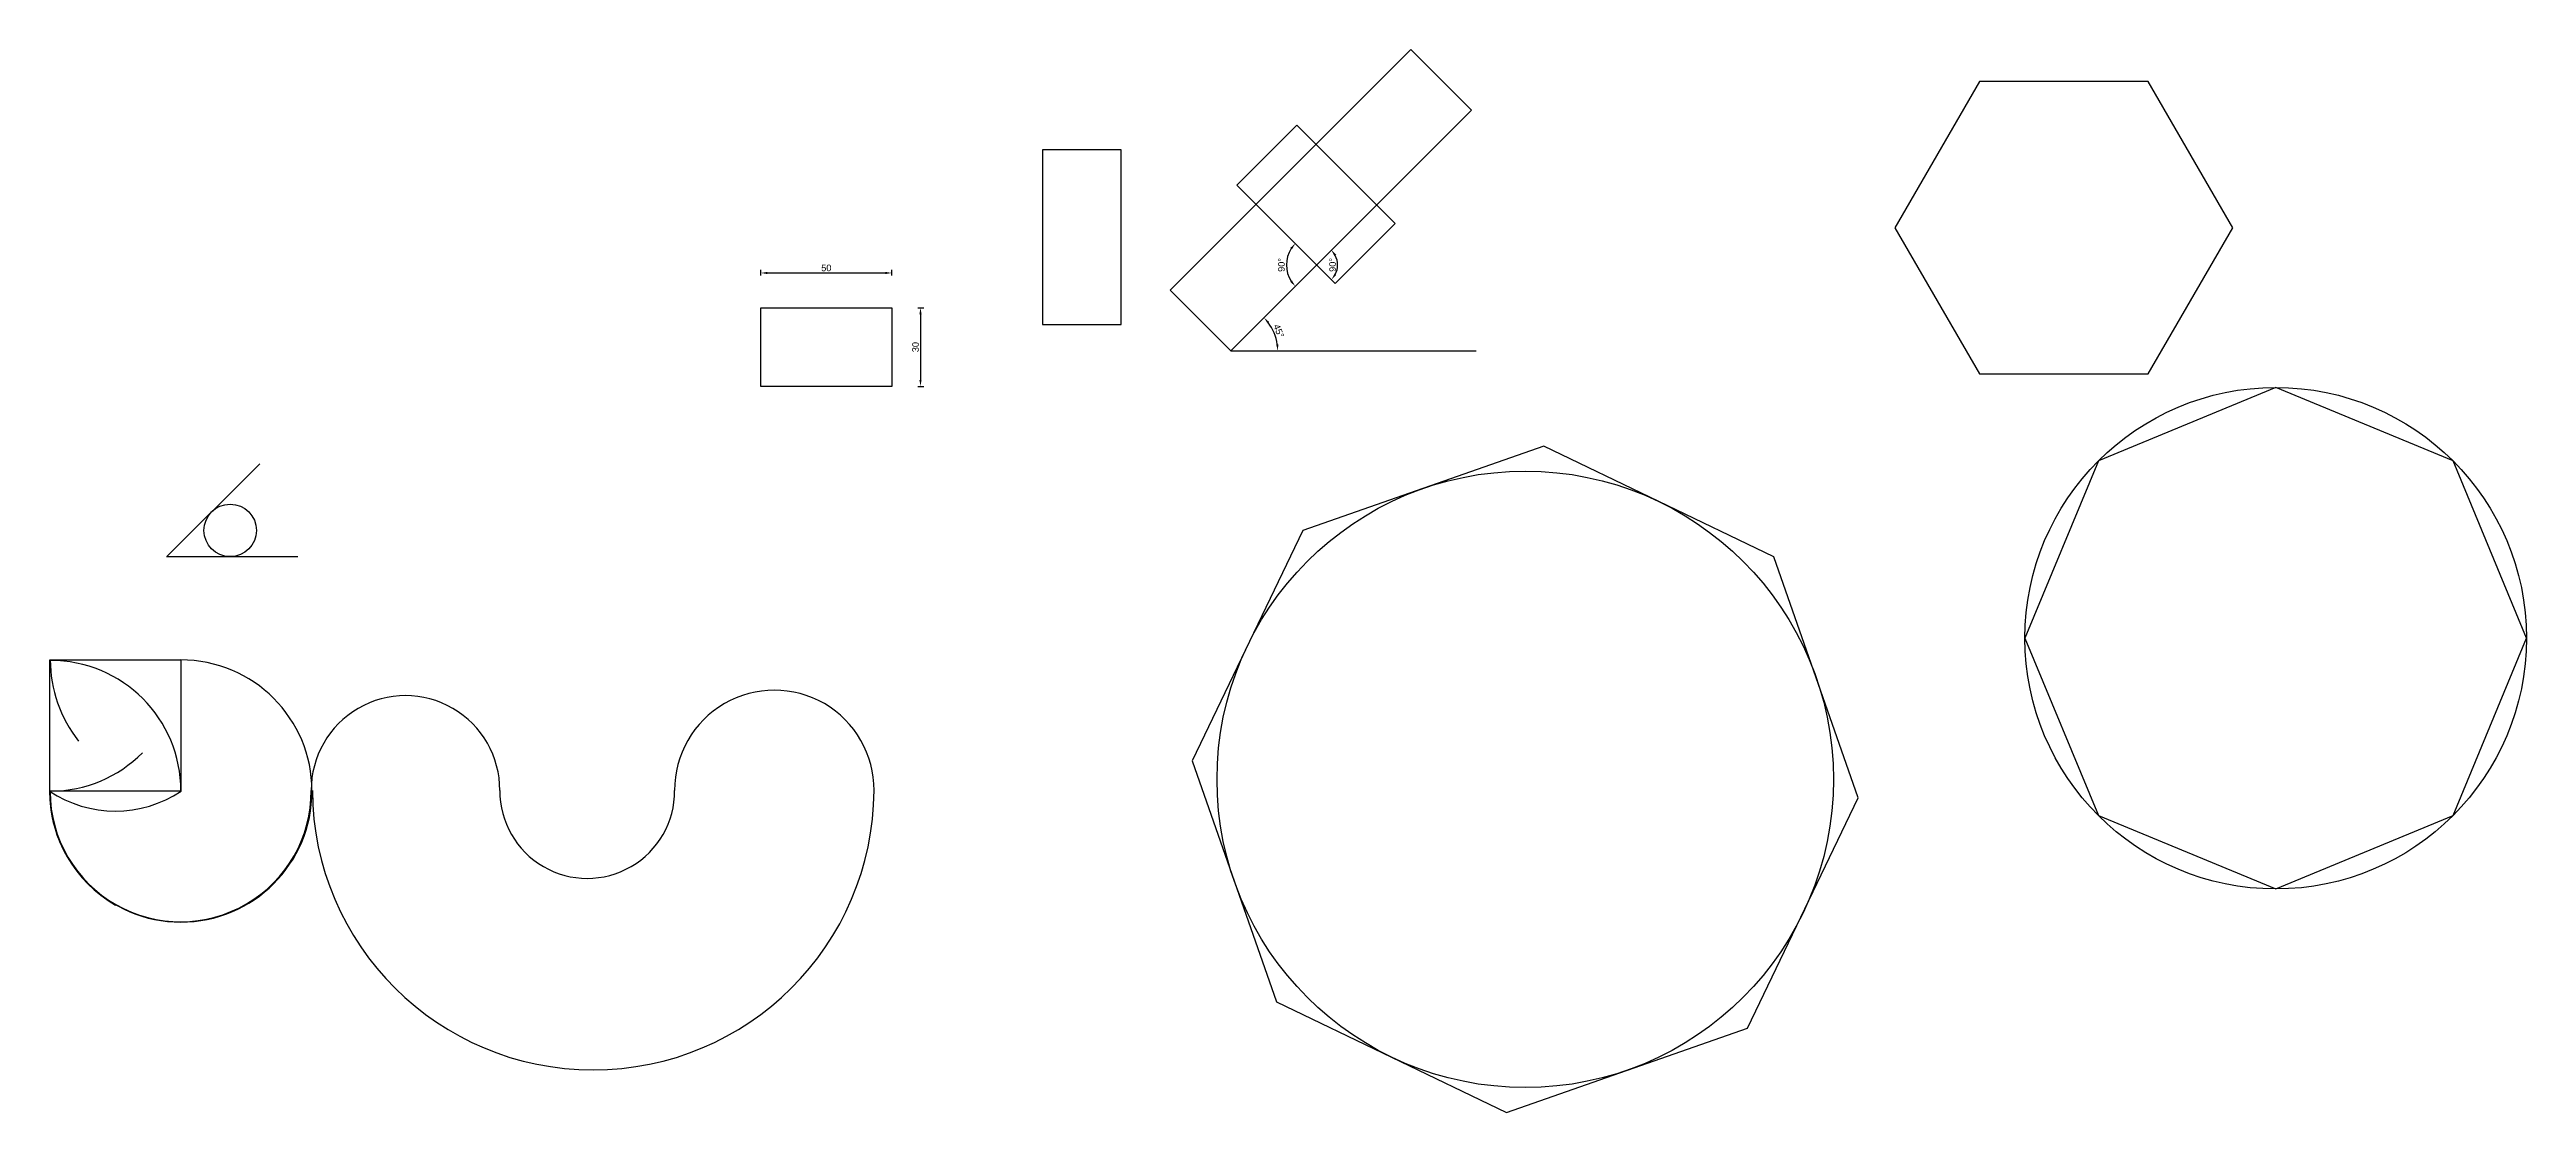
# Model space of a CAD drawing. Header units: millimetres. Extents: x 1535 to 3101, y 1187 to 1593.
# Drawn here: x 2156 to 3101, y 1187 to 1593 of the extents above; entities that cross this region are included whole.
import ezdxf

# ---------------------------------------------------------------- set-up
doc = ezdxf.new("R2010")
doc.units = ezdxf.units.MM
doc.styles.get("Standard").update_dxf_attribs({"font": 'arial.ttf'})
doc.dimstyles.new('ISO-25', dxfattribs={"dimtxt": 2.5, "dimasz": 2.5, "dimexe": 1.25, "dimexo": 0.625, "dimtad": 1, "dimtxsty": 'Standard', "dimcen": 2.5, "dimadec": 0, "dimazin": 0, "dimtfac": 1, "dimtmove": 0, "dimatfit": 3, "dimfxl": 1, "dimfxlon": 1, "dimarcsym": 0})

# ---------------------------------------------------------------- blocks, each defined once
blk = doc.blocks.new('*D10')
at = {"color": 0, "lineweight": -2, "transparency": 16777216}
for p, q in [((2427.46, 1506.64), (2427.46, 1508.89)), ((2429.96, 1507.64), (2474.96, 1507.64)), ((2477.46, 1506.64), (2477.46, 1508.89))]:
    blk.add_line(p, q, dxfattribs=at)
at = {"color": 0, "transparency": 16777216}
for points in [[(2429.96, 1508.06), (2429.96, 1507.23), (2427.46, 1507.64)], [(2474.96, 1508.06), (2474.96, 1507.23), (2477.46, 1507.64)]]:
    blk.add_solid(points, dxfattribs=at)
at = {"layer": 'Defpoints', "color": 0, "transparency": 16777216}
for p in [(2477.46, 1507.64), (2427.46, 1494.35), (2477.46, 1494.35)]:
    blk.add_point(p, dxfattribs=at)
at = {"color": 0, "transparency": 16777216, "insert": (2452.46, 1509.54), "char_height": 2.5, "attachment_point": 5}
blk.add_mtext('50', dxfattribs=at)
blk = doc.blocks.new('*D11')
at = {"color": 0, "lineweight": -2, "transparency": 16777216}
for p, q in [((2487.38, 1494.36), (2489.63, 1494.36)), ((2488.38, 1491.86), (2488.38, 1466.86)), ((2487.38, 1464.36), (2489.63, 1464.36))]:
    blk.add_line(p, q, dxfattribs=at)
at = {"color": 0, "transparency": 16777216}
for points in [[(2487.96, 1491.86), (2488.8, 1491.86), (2488.38, 1494.36)], [(2487.96, 1466.86), (2488.8, 1466.86), (2488.38, 1464.36)]]:
    blk.add_solid(points, dxfattribs=at)
at = {"layer": 'Defpoints', "color": 0, "transparency": 16777216}
for p in [(2475.52, 1494.36), (2475.52, 1464.36), (2488.38, 1464.36)]:
    blk.add_point(p, dxfattribs=at)
at = {"color": 0, "transparency": 16777216, "insert": (2486.48, 1479.36), "char_height": 2.5, "attachment_point": 5, "rotation": 90}
blk.add_mtext('30', dxfattribs=at)
blk = doc.blocks.new('*D12')
at = {"color": 0, "lineweight": -2, "transparency": 16777216}
blk.add_arc((2639.5, 1510.71), 7.96, 333.06493, 26.93507, dxfattribs=at)
at = {"color": 0, "transparency": 16777216}
for points in [[(2646.26, 1514.07), (2646.94, 1514.56), (2645.13, 1516.34)], [(2646.94, 1506.86), (2646.26, 1507.35), (2645.13, 1505.08)]]:
    blk.add_solid(points, dxfattribs=at)
at = {"layer": 'Defpoints', "color": 0, "transparency": 16777216}
for p in [(2698.51, 1569.72), (2609.06, 1541.16), (2646.55, 1503.66), (2647.19, 1508.65), (2606.72, 1477.93)]:
    blk.add_point(p, dxfattribs=at)
at = {"color": 0, "transparency": 16777216, "insert": (2645.56, 1510.71), "char_height": 2.5, "attachment_point": 5, "rotation": 90}
blk.add_mtext('90°', dxfattribs=at)
blk = doc.blocks.new('*D13')
at = {"color": 0, "lineweight": -2, "transparency": 16777216}
blk.add_arc((2639.5, 1510.71), 11.56, 147.41863, 212.58137, dxfattribs=at)
at = {"color": 0, "transparency": 16777216}
for points in [[(2629.44, 1517.2), (2630.09, 1516.67), (2631.33, 1518.88)], [(2630.09, 1504.75), (2629.44, 1504.23), (2631.33, 1502.54)]]:
    blk.add_solid(points, dxfattribs=at)
at = {"layer": 'Defpoints', "color": 0, "transparency": 16777216}
for p in [(2698.51, 1569.72), (2609.06, 1541.16), (2628.34, 1513.7), (2646.55, 1503.66), (2606.72, 1477.93)]:
    blk.add_point(p, dxfattribs=at)
at = {"color": 0, "transparency": 16777216, "insert": (2626.04, 1510.71), "char_height": 2.5, "attachment_point": 5, "rotation": 90}
blk.add_mtext('90°', dxfattribs=at)
blk = doc.blocks.new('*D14')
at = {"color": 0, "lineweight": -2, "transparency": 16777216}
blk.add_arc((2606.72, 1477.93), 17.91, 8.00385, 36.99615, dxfattribs=at)
at = {"color": 0, "transparency": 16777216}
for points in [[(2620.72, 1488.44), (2621.34, 1488.98), (2619.39, 1490.6)], [(2624.88, 1480.46), (2624.05, 1480.4), (2624.64, 1477.93)]]:
    blk.add_solid(points, dxfattribs=at)
at = {"layer": 'Defpoints', "color": 0, "transparency": 16777216}
for p in [(2698.51, 1569.72), (2606.72, 1477.93), (2606.79, 1477.93), (2624.03, 1482.57), (2700.27, 1477.93)]:
    blk.add_point(p, dxfattribs=at)
at = {"color": 0, "transparency": 16777216, "insert": (2625.02, 1485.51), "char_height": 2.5, "attachment_point": 5, "rotation": 292.5}
blk.add_mtext('45°', dxfattribs=at)

msp = doc.modelspace()

# ---------------------------------------------------------------- linework, layer by layer
for p, q in [((2606.787, 1477.932), (2700.268, 1477.932)), ((2200.921, 1399.505), (2236.345, 1434.792)), ((2200.841, 1399.464), (2250.841, 1399.464)), ((2156.309, 1360.069), (2206.309, 1360.069)), ((2156.309, 1310.069), (2156.309, 1360.069)), ((2206.309, 1360.069), (2206.309, 1310.069)), ((2206.309, 1310.069), (2156.309, 1310.069))]:
    msp.add_line(p, q)
for points in [[(2583.597, 1501.054), (2675.388, 1592.845), (2698.512, 1569.72), (2606.722, 1477.929)], [(2860.036, 1524.912), (2892.249, 1469.118), (2956.674, 1469.118), (2988.887, 1524.912), (2956.674, 1580.706), (2892.249, 1580.706)], [(2609.057, 1541.157), (2631.882, 1563.981), (2669.378, 1526.485), (2646.553, 1503.661)], [(2534.897, 1487.936), (2564.897, 1487.936), (2564.897, 1554.602), (2534.897, 1554.602)], [(2427.461, 1494.348), (2477.461, 1494.348), (2477.461, 1464.348), (2427.461, 1464.348)], [(3005.261, 1272.707), (3072.889, 1300.72), (3100.901, 1368.348), (3072.889, 1435.976), (3005.261, 1463.989), (2937.633, 1435.976), (2909.62, 1368.348), (2937.633, 1300.72)], [(2591.98, 1321.605), (2624.182, 1229.7), (2711.939, 1187.485), (2803.843, 1219.687), (2846.059, 1307.444), (2813.856, 1399.348), (2726.1, 1441.564), (2634.195, 1409.361)]]:
    msp.add_lwpolyline(points, close=True)
for centre, radius in [((3005.261, 1368.348), 95.641), ((2719.019, 1314.524), 117.551), ((2225.088, 1409.464), 10)]:
    msp.add_circle(centre, radius)
for centre, radius, start, end in [((2206.295, 1310.069), 50, 180, 90), ((2206.349, 1360.089), 49.89, 180, 218.364765), ((2156.488, 1310.065), 49.834, 0, 90), ((2291.962, 1310.473), 35.971, 359.697158, 180.302842), ((2432.642, 1310.484), 38.03, 359.697158, 180.302842), ((2156.48, 1359.474), 49.459, 270.29572, 315.29572), ((2206.294, 1310.053), 50.102, 180, 240.141481), ((2181.296, 1347.399), 45, 236.091027, 303.908973), ((2206.087, 1309.993), 49.891, 179.698822, 224.698822), ((2206.187, 1310.02), 49.805, 180.302842, 0.302842), ((2363.548, 1310.849), 107.125, 180.302842, 359.697158), ((2361.272, 1310.107), 33.34, 179.697158, 0.302842)]:
    msp.add_arc(centre, radius, start, end)

# ---------------------------------------------------------------- dimensions: what is measured, and where the dimension line sits
for base, line1, line2, picture, middle in [((2647.194, 1508.65), ((2646.553, 1503.661), (2609.057, 1541.157)), ((2698.512, 1569.72), (2606.722, 1477.929)), '*D12', (2645.564, 1510.711)), ((2628.34, 1513.702), ((2698.512, 1569.72), (2606.722, 1477.929)), ((2646.553, 1503.661), (2609.057, 1541.157)), '*D13', (2626.045, 1510.711)), ((2624.025, 1482.568), ((2606.787, 1477.932), (2700.268, 1477.932)), ((2698.512, 1569.72), (2606.722, 1477.929)), '*D14', (2625.024, 1485.512))]:
    dim = msp.add_angular_dim_2l(base=base, line1=line1, line2=line2, dimstyle='ISO-25')
    dim.commit()
    dim.dimension.update_dxf_attribs({"geometry": picture, "text_midpoint": middle})
dim = msp.add_linear_dim(base=(2477.465, 1507.642), p1=(2427.465, 1494.348), p2=(2477.465, 1494.348), dimstyle='ISO-25')
dim.commit()
dim.dimension.update_dxf_attribs({"geometry": '*D10', "text_midpoint": (2452.465, 1509.544)})
dim = msp.add_linear_dim(base=(2488.38, 1464.357), p1=(2475.524, 1494.357), p2=(2475.524, 1464.357), angle=90, dimstyle='ISO-25')
dim.commit()
dim.dimension.update_dxf_attribs({"geometry": '*D11', "text_midpoint": (2486.477, 1479.357)})

doc.saveas('drawing.dxf')
